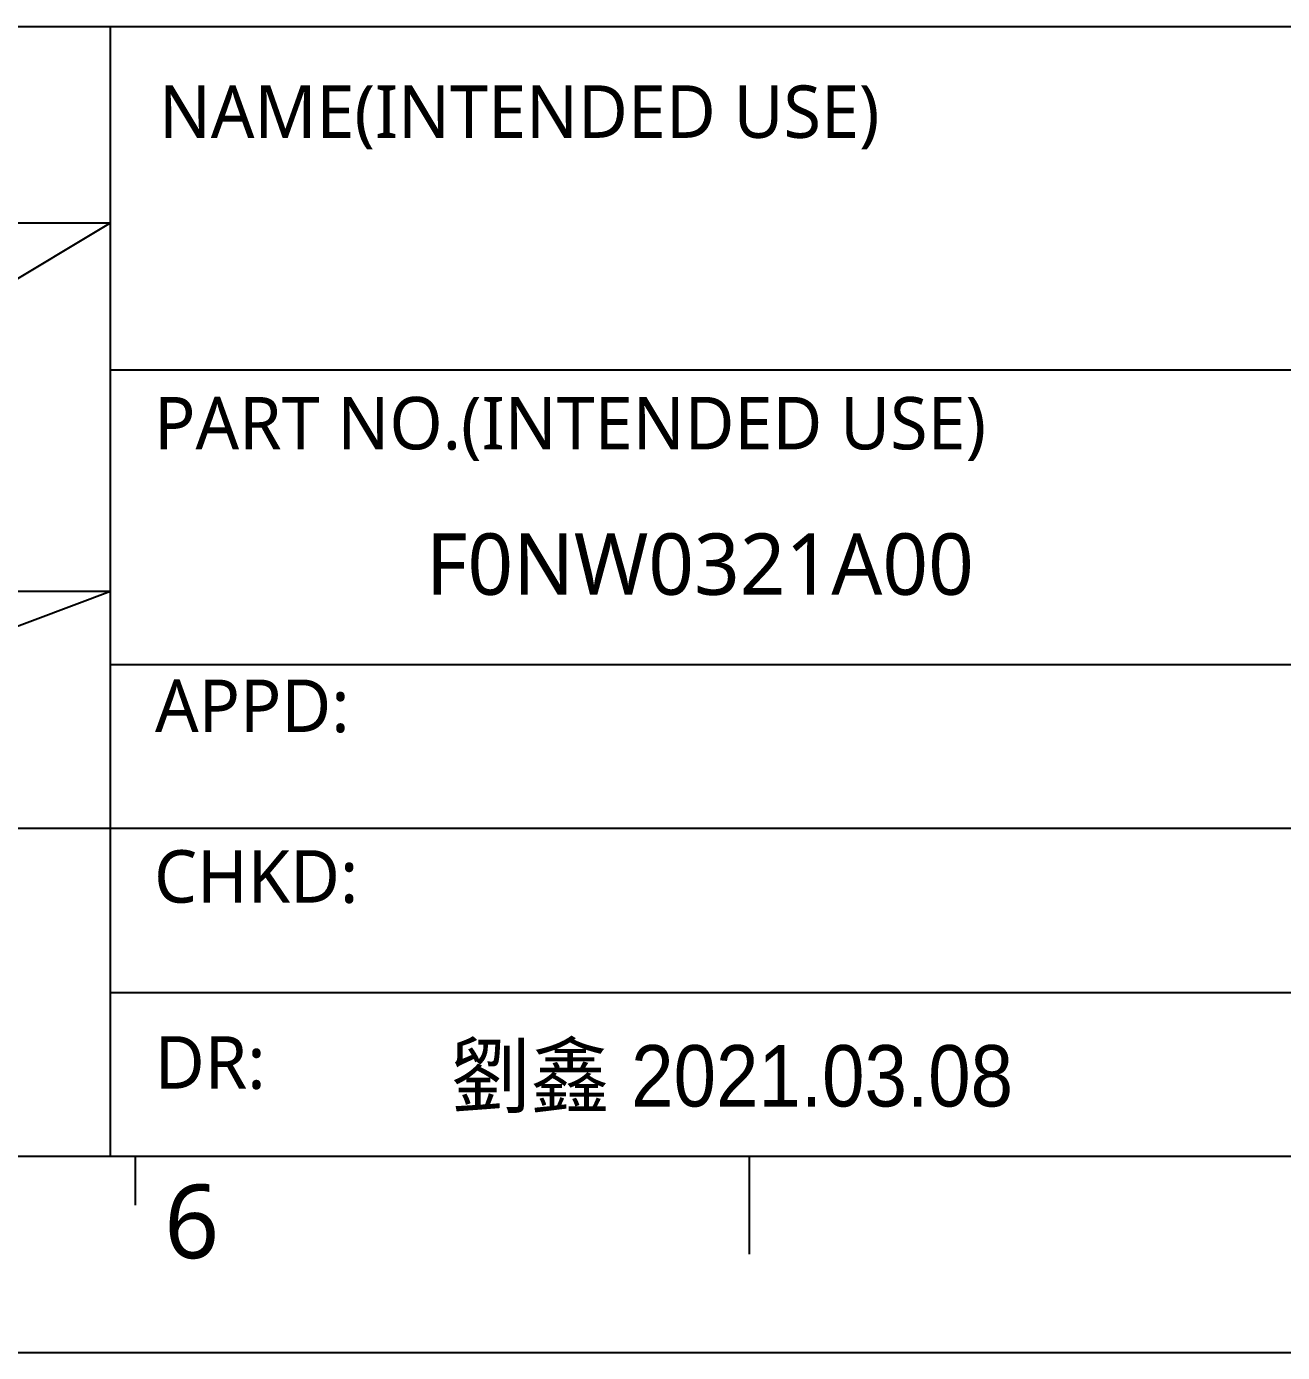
# Model space of a CAD drawing. Header units: millimetres. Extents: x 0 to 379, y 0 to 268.
# Drawn here: x 260.64 to 307.9, y 0 to 49.9 of the extents above; entities that cross this region are included whole.
import ezdxf

# ---------------------------------------------------------------- set-up
doc = ezdxf.new("R2010")
doc.units = ezdxf.units.MM
doc.header["$LTSCALE"] = 7.7
doc.layers.get('0').update_dxf_attribs({"linetype": 'CONTINUOUS'})
doc.layers.add('DIM', color=100, linetype='CONTINUOUS', lineweight=15)
doc.styles.get("Standard").update_dxf_attribs({"font": 'simplex.shx'})

msp = doc.modelspace()

# ---------------------------------------------------------------- linework, layer by layer
at = {"color": 0}
for p, q in [((196.351, 49.896), (367.291, 49.896)), ((263.803, 7.392), (263.803, 49.896)), ((196.351, 42.504), (263.803, 42.504)), ((240.703, 28.644), (263.803, 42.504)), ((367.291, 36.96), (263.803, 36.96)), ((367.291, 36.96), (263.803, 36.96)), ((196.351, 28.644), (263.803, 28.644)), ((240.703, 19.999), (263.803, 28.644)), ((367.291, 25.872), (263.803, 25.872)), ((309.079, 19.712), (240.703, 19.712)), ((263.803, 13.552), (309.079, 13.552))]:
    msp.add_line(p, q, dxfattribs=at)
for p, q in [((10.627, 7.392), (367.291, 7.392)), ((264.727, 7.392), (264.727, 5.544)), ((287.827, 7.392), (287.827, 3.696)), ((0, 0), (378.936, 0))]:
    msp.add_line(p, q)
msp.add_lwpolyline([(263.803, 49.896), (367.291, 49.896), (367.291, 36.96), (263.803, 36.96)], close=True, dxfattribs=at)

# ---------------------------------------------------------------- texts
at = {"color": 0, "char_height": 1.9739, "attachment_point": 1}
for s, insert, width in [('{\\fMicrosoft JhengHei|b0|i0|c136|p0;NAME(INTENDED USE)}', (265.624, 47.679), 39.03761), ('{\\fMicrosoft JhengHei|b0|i0|c136|p0;PART NO.(INTENDED USE)}', (265.446, 35.956), 40.00527), ('{\\fMicrosoft JhengHei|b0|i0|c136|p0;APPD:}', (265.479, 25.322), 9.18143), ('{\\fMicrosoft JhengHei|b0|i0|c136|p0;CHKD:}', (265.44, 18.901), 9.18143), ('{\\fMicrosoft JhengHei|b0|i0|c136|p0;DR:}', (265.473, 11.901), 9.18143)]:
    msp.add_mtext(s, dxfattribs=dict(at, insert=insert, width=width))
at = {"linetype": 'Continuous', "char_height": 2.31, "width": 32.73123, "attachment_point": 1}
for s, insert in [('{\\fMicrosoft JhengHei|b0|i0|c136|p18;\\C0;F0NW0321A00}', (275.67, 30.821)), ('\\pt2.596056;{\\fPMingLiU|b0|i0|c136|p18;\\W0.95000x;劉鑫 2021.03.08}', (276.607, 11.566))]:
    msp.add_mtext(s, dxfattribs=dict(at, insert=insert))
at = {"layer": 'DIM', "insert": (265.829, 6.318), "char_height": 2.772, "width": 1.68768, "attachment_point": 1}
msp.add_mtext('{\\fMicrosoft JhengHei|b0|i0|c136|p0;\\C0;6}', dxfattribs=at)

doc.saveas('drawing.dxf')
